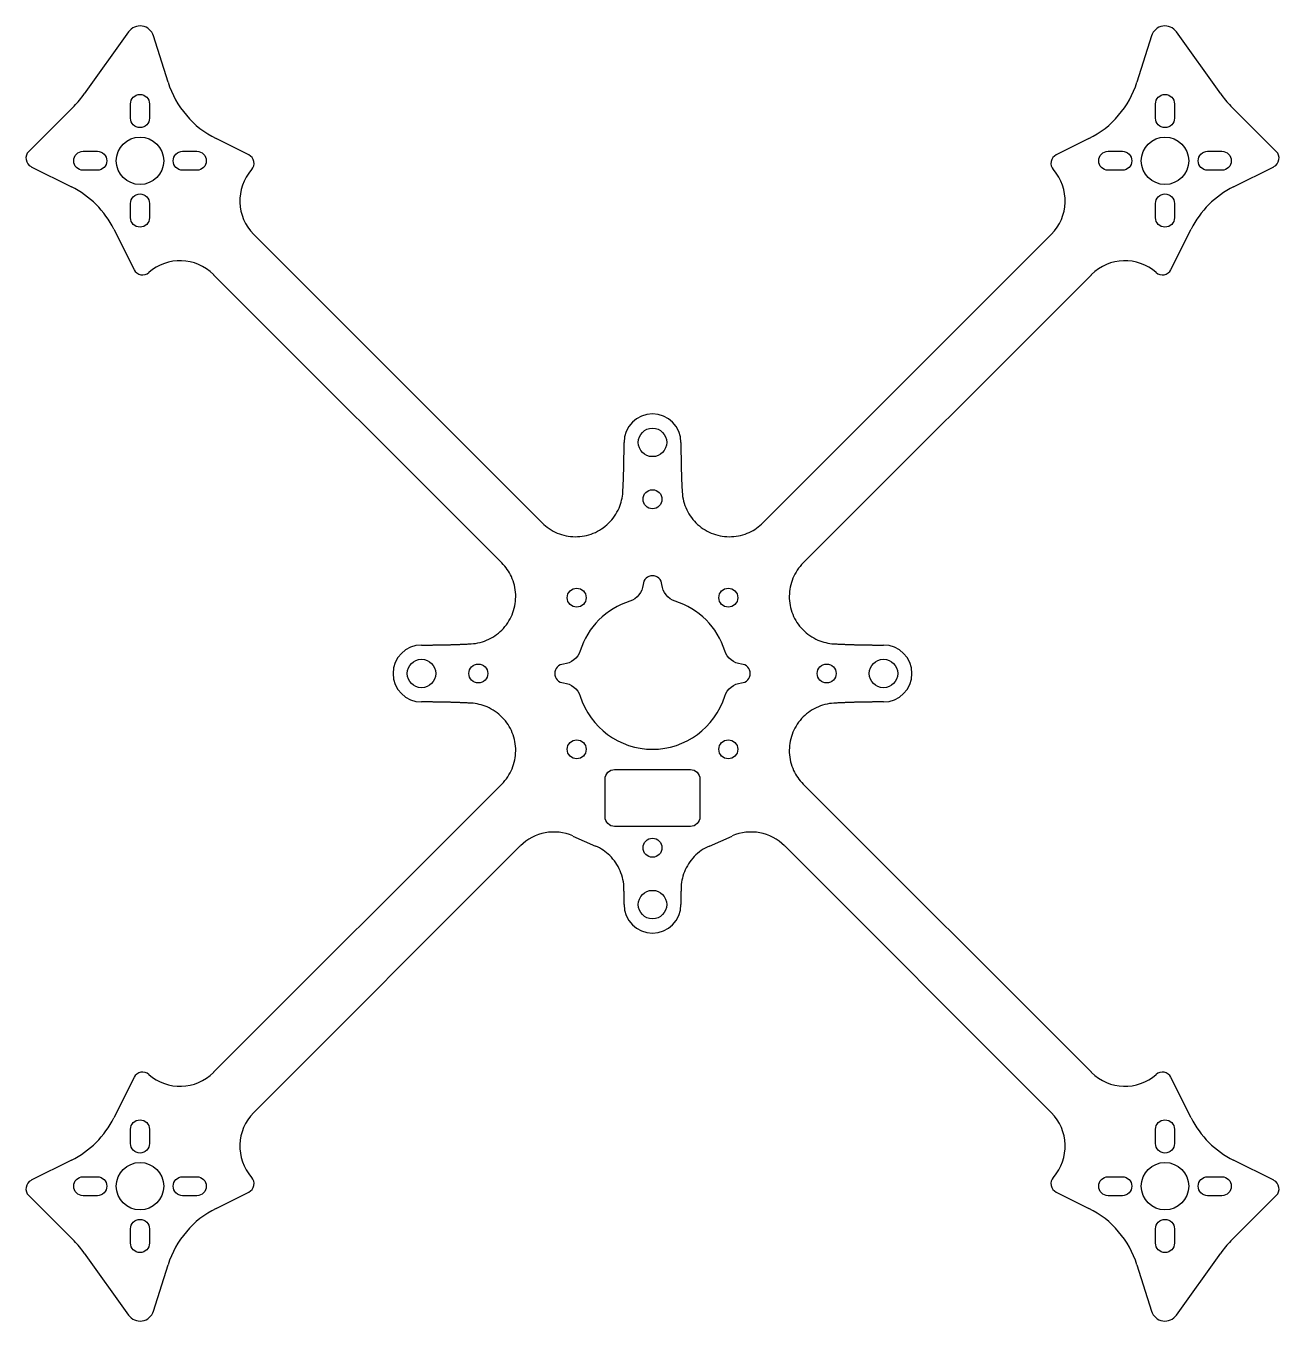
# Model space of a CAD drawing. Header units: millimetres. Extents: x -66 to 66, y -68 to 68.
import ezdxf

# ---------------------------------------------------------------- set-up
doc = ezdxf.new("R2010")
doc.units = ezdxf.units.MM
doc.layers.get('0').update_dxf_attribs({"linetype": 'CONTINUOUS'})

msp = doc.modelspace()

# ---------------------------------------------------------------- linework, layer by layer
for p, q in [((-55.32, 67.69), (-59.97, 61.14)), ((-51.12, 62.38), (-52.66, 67.27)), ((52.66, 67.27), (51.12, 62.38)), ((59.97, 61.14), (55.32, 67.69)), ((-61.05, 59.86), (-65.84, 55.07)), ((65.84, 55.07), (61.05, 59.86)), ((-42.61, 54.71), (-46.06, 56.44)), ((46.06, 56.44), (42.61, 54.71)), ((-65.58, 53.47), (-61.32, 51.34)), ((61.32, 51.34), (65.58, 53.47)), ((-56.85, 46.87), (-54.71, 42.61)), ((54.71, 42.61), (56.85, 46.87)), ((-11.66, 15.9), (-42.08, 46.32)), ((42.08, 46.32), (11.66, 15.9)), ((-46.32, 42.08), (-46.32, 42.07)), ((-46.32, 42.07), (-15.9, 11.66)), ((15.9, 11.66), (46.32, 42.07)), ((46.32, 42.07), (46.32, 42.08)), ((-15.9, -11.66), (-46.32, -42.07)), ((46.32, -42.07), (15.9, -11.66)), ((-8.4, -17.15), (-6, -18.2)), ((6, -18.2), (8.4, -17.15)), ((-42.08, -46.32), (-13.95, -18.19)), ((13.95, -18.19), (42.08, -46.32)), ((-46.32, -42.07), (-46.32, -42.08)), ((46.32, -42.08), (46.32, -42.07)), ((-54.71, -42.61), (-56.85, -46.87)), ((56.85, -46.87), (54.71, -42.61)), ((-61.32, -51.34), (-65.58, -53.47)), ((65.58, -53.47), (61.32, -51.34)), ((-65.84, -55.07), (-61.05, -59.86)), ((-46.06, -56.44), (-42.61, -54.71)), ((42.61, -54.71), (46.06, -56.44)), ((61.05, -59.86), (65.84, -55.07)), ((-59.97, -61.14), (-55.32, -67.69)), ((55.32, -67.69), (59.97, -61.14)), ((-52.66, -67.27), (-51.12, -62.38)), ((51.12, -62.38), (52.66, -67.27))]:
    msp.add_line(p, q)
for points in [[(-55.09, 60.09, -1), (-53.09, 60.09), (-53.09, 58.59, -1), (-55.09, 58.59)], [(53.09, 60.09, -1), (55.09, 60.09), (55.09, 58.59, -1), (53.09, 58.59)], [(-60.09, 53.09, -1), (-60.09, 55.09), (-58.59, 55.09, -1), (-58.59, 53.09)], [(-48.09, 55.09, -1), (-48.09, 53.09), (-49.59, 53.09, -1), (-49.59, 55.09)], [(48.09, 53.09, -1), (48.09, 55.09), (49.59, 55.09, -1), (49.59, 53.09)], [(60.09, 55.09, -1), (60.09, 53.09), (58.59, 53.09, -1), (58.59, 55.09)], [(-55.09, 49.59, -1), (-53.09, 49.59), (-53.09, 48.09, -1), (-55.09, 48.09)], [(53.09, 49.59, -1), (55.09, 49.59), (55.09, 48.09, -1), (53.09, 48.09)], [(-9.39, -1, -0.306819), (-7.63, -2.39, 0.734502), (7.63, -2.39, -0.306819), (9.39, -1, 0.92655), (9.39, 1, -0.306819), (7.63, 2.39, 0.245574), (2.39, 7.63, -0.306819), (1, 9.39, 0.92655), (-1, 9.39, -0.306819), (-2.39, 7.63, 0.245574), (-7.63, 2.39, -0.306819), (-9.39, 1, 0.92655)], [(4, -10.13, -0.414214), (5, -11.13), (5, -15.13, -0.414214), (4, -16.13), (-4, -16.13, -0.414214), (-5, -15.13), (-5, -11.13, -0.414214), (-4, -10.13)], [(-53.09, -49.59, -1), (-55.09, -49.59), (-55.09, -48.09, -1), (-53.09, -48.09)], [(55.09, -49.59, -1), (53.09, -49.59), (53.09, -48.09, -1), (55.09, -48.09)], [(-60.09, -55.09, -1), (-60.09, -53.09), (-58.59, -53.09, -1), (-58.59, -55.09)], [(-48.09, -53.09, -1), (-48.09, -55.09), (-49.59, -55.09, -1), (-49.59, -53.09)], [(48.09, -55.09, -1), (48.09, -53.09), (49.59, -53.09, -1), (49.59, -55.09)], [(60.09, -53.09, -1), (60.09, -55.09), (58.59, -55.09, -1), (58.59, -53.09)], [(-53.09, -60.09, -1), (-55.09, -60.09), (-55.09, -58.59, -1), (-53.09, -58.59)], [(55.09, -60.09, -1), (53.09, -60.09), (53.09, -58.59, -1), (55.09, -58.59)]]:
    msp.add_lwpolyline(points, format="xyb", close=True)
for centre, radius in [((-54.09, 54.09), 2.5), ((54.09, 54.09), 2.5), ((0, 24.38), 1.5), ((0, 18.38), 1), ((-8, 8), 1), ((8, 8), 1), ((-24.38, 0), 1.5), ((24.38, 0), 1.5), ((-18.38, 0), 1), ((18.38, 0), 1), ((-8, -8), 1), ((8, -8), 1), ((0, -18.38), 1), ((0, -24.38), 1.5), ((-54.09, -54.09), 2.5), ((54.09, -54.09), 2.5)]:
    msp.add_circle(centre, radius)
for centre, radius, start, end in [((-54.09, 66.82), 1.5, 17.4676, 144.5941), ((54.09, 66.82), 1.5, 35.4059, 162.5324), ((-41.59, 65.38), 10, 197.4676, 243.4349), ((41.59, 65.38), 10, 296.5651, 342.5324), ((-68.12, 66.94), 10, 315, 324.5941), ((68.12, 66.94), 10, 215.4059, 225), ((-65.13, 54.37), 1, 135, 243.4349), ((-43.05, 53.82), 1, -41.2978, 63.4349), ((43.05, 53.82), 1, 116.5651, 221.2978), ((65.13, 54.37), 1, -63.4349, 45), ((-38.55, 49.86), 5, 138.7022, 225), ((38.55, 49.86), 5, -45, 41.2978), ((-65.79, 42.4), 10, 26.5651, 63.4349), ((65.79, 42.4), 10, 116.5651, 153.4349), ((-53.82, 43.05), 1, 206.5651, 311.2978), ((-49.86, 38.55), 5, 45, 131.2978), ((49.86, 38.55), 5, 48.7022, 135), ((53.82, 43.05), 1, 228.7022, 333.4349), ((0, 24.38), 3, 0, 180), ((-24.38, 0), 3, 90, 270), ((24.38, 0), 3, -90, 90), ((-10.41, -21.72), 5, 66.2466, 135), ((10.41, -21.72), 5, 45, 113.7534), ((0, -24.38), 3, -180, 0), ((-53.82, -43.05), 1, 48.7022, 153.4349), ((-49.86, -38.55), 5, 228.7022, 315), ((49.86, -38.55), 5, 225, 311.2978), ((53.82, -43.05), 1, 26.5651, 131.2978), ((-38.55, -49.86), 5, 135, 221.2978), ((38.55, -49.86), 5, -41.2978, 45), ((-65.79, -42.4), 10, 296.5651, 333.4349), ((65.79, -42.4), 10, 206.5651, 243.4349), ((-43.05, -53.82), 1, -63.4349, 41.2978), ((43.05, -53.82), 1, 138.7022, 243.4349), ((-65.13, -54.37), 1, 116.5651, 225), ((65.13, -54.37), 1, -45, 63.4349), ((-41.59, -65.38), 10, 116.5651, 162.5324), ((41.59, -65.38), 10, 17.4676, 63.4349), ((-68.12, -66.94), 10, 35.4059, 45), ((68.12, -66.94), 10, 135, 144.5941), ((-54.09, -66.82), 1.5, 215.4059, 342.5324), ((54.09, -66.82), 1.5, 197.4676, 324.5941)]:
    msp.add_arc(centre, radius, start, end)
for points, degree, knots in [([(-3.13, 19.15), (-3.12, 19.41), (-3.06, 20.46), (-3.03, 21.51), (-3.01, 22.56), (-3, 23.6), (-3, 24.38)], 5, [0.8670971, 0.8670971, 0.8670971, 0.8670971, 0.8670971, 0.8670971, 0.9, 1, 1, 1, 1, 1, 1]), ([(3, 24.38), (3, 23.6), (3.01, 22.56), (3.03, 21.51), (3.06, 20.46), (3.12, 19.41), (3.13, 19.15)], 5, [0, 0, 0, 0, 0, 0, 0.1, 0.1329029, 0.1329029, 0.1329029, 0.1329029, 0.1329029, 0.1329029]), ([(-11.66, 15.9), (-11.2, 15.44), (-10.65, 15.07), (-9.45, 14.57), (-8.81, 14.44), (-7.5, 14.43), (-6.86, 14.55), (-5.65, 15.04), (-5.1, 15.4), (-4.17, 16.31), (-3.79, 16.85), (-3.3, 17.99), (-3.16, 18.57), (-3.13, 19.15)], 3, [0, 0, 0, 0, 0.195322, 0.195322, 0.390644, 0.390644, 0.585967, 0.585967, 0.781289, 0.781289, 0.976611, 0.976611, 1.153486, 1.153486, 1.153486, 1.153486]), ([(3.13, 19.15), (3.17, 18.5), (3.33, 17.87), (3.89, 16.69), (4.28, 16.17), (5.25, 15.29), (5.81, 14.95), (7.04, 14.51), (7.69, 14.41), (8.99, 14.47), (9.63, 14.62), (10.75, 15.14), (11.24, 15.48), (11.66, 15.9)], 3, [0, 0, 0, 0, 0.195322, 0.195322, 0.390644, 0.390644, 0.585967, 0.585967, 0.781289, 0.781289, 0.976611, 0.976611, 1.153486, 1.153486, 1.153486, 1.153486]), ([(-19.15, 3.13), (-18.5, 3.17), (-17.87, 3.33), (-16.69, 3.89), (-16.17, 4.28), (-15.29, 5.25), (-14.95, 5.81), (-14.51, 7.04), (-14.41, 7.69), (-14.47, 8.99), (-14.62, 9.63), (-15.14, 10.75), (-15.48, 11.24), (-15.9, 11.66)], 3, [0, 0, 0, 0, 0.195322, 0.195322, 0.390644, 0.390644, 0.585967, 0.585967, 0.781289, 0.781289, 0.976611, 0.976611, 1.153486, 1.153486, 1.153486, 1.153486]), ([(15.9, 11.66), (15.44, 11.2), (15.07, 10.65), (14.57, 9.45), (14.44, 8.81), (14.43, 7.5), (14.55, 6.86), (15.04, 5.65), (15.4, 5.1), (16.31, 4.17), (16.85, 3.79), (17.99, 3.3), (18.57, 3.16), (19.15, 3.13)], 3, [0, 0, 0, 0, 0.195322, 0.195322, 0.390644, 0.390644, 0.585967, 0.585967, 0.781289, 0.781289, 0.976611, 0.976611, 1.153486, 1.153486, 1.153486, 1.153486]), ([(-24.38, 3), (-23.6, 3), (-22.56, 3.01), (-21.51, 3.03), (-20.46, 3.06), (-19.41, 3.12), (-19.15, 3.13)], 5, [0, 0, 0, 0, 0, 0, 0.1, 0.1329029, 0.1329029, 0.1329029, 0.1329029, 0.1329029, 0.1329029]), ([(19.15, 3.13), (19.41, 3.12), (20.46, 3.06), (21.51, 3.03), (22.56, 3.01), (23.6, 3), (24.38, 3)], 5, [0.8670971, 0.8670971, 0.8670971, 0.8670971, 0.8670971, 0.8670971, 0.9, 1, 1, 1, 1, 1, 1]), ([(-19.15, -3.13), (-19.41, -3.12), (-20.46, -3.06), (-21.51, -3.03), (-22.56, -3.01), (-23.6, -3), (-24.38, -3)], 5, [0.8670971, 0.8670971, 0.8670971, 0.8670971, 0.8670971, 0.8670971, 0.9, 1, 1, 1, 1, 1, 1]), ([(-15.9, -11.66), (-15.44, -11.2), (-15.07, -10.65), (-14.57, -9.45), (-14.44, -8.81), (-14.43, -7.5), (-14.55, -6.86), (-15.04, -5.65), (-15.4, -5.1), (-16.31, -4.17), (-16.85, -3.79), (-17.99, -3.3), (-18.57, -3.16), (-19.15, -3.13)], 3, [0, 0, 0, 0, 0.195322, 0.195322, 0.390644, 0.390644, 0.585967, 0.585967, 0.781289, 0.781289, 0.976611, 0.976611, 1.153486, 1.153486, 1.153486, 1.153486]), ([(19.15, -3.13), (18.5, -3.17), (17.87, -3.33), (16.69, -3.89), (16.17, -4.28), (15.29, -5.25), (14.95, -5.81), (14.51, -7.04), (14.41, -7.69), (14.47, -8.99), (14.62, -9.63), (15.14, -10.75), (15.48, -11.24), (15.9, -11.66)], 3, [0, 0, 0, 0, 0.195322, 0.195322, 0.390644, 0.390644, 0.585967, 0.585967, 0.781289, 0.781289, 0.976611, 0.976611, 1.153486, 1.153486, 1.153486, 1.153486]), ([(24.38, -3), (23.6, -3), (22.56, -3.01), (21.51, -3.03), (20.46, -3.06), (19.41, -3.12), (19.15, -3.13)], 5, [0, 0, 0, 0, 0, 0, 0.1, 0.1329029, 0.1329029, 0.1329029, 0.1329029, 0.1329029, 0.1329029]), ([(-3.01, -22.71), (-3.02, -22.06), (-3.16, -21.41), (-3.67, -20.22), (-4.04, -19.67), (-4.94, -18.79), (-5.44, -18.45), (-6, -18.2)], 3, [0, 0, 0, 0, 0.1953222, 0.1953222, 0.3906445, 0.3906445, 0.572693, 0.572693, 0.572693, 0.572693]), ([(6, -18.2), (5.4, -18.47), (4.86, -18.84), (3.96, -19.78), (3.6, -20.33), (3.14, -21.5), (3.02, -22.1), (3.01, -22.71)], 3, [0, 0, 0, 0, 0.1953222, 0.1953222, 0.3906445, 0.3906445, 0.572693, 0.572693, 0.572693, 0.572693])]:
    msp.add_open_spline(points, degree=degree, knots=knots)
for points in [[(-3, -24.38), (-3, -24.05), (-3, -23.72), (-3, -23.38), (-3.01, -23.04), (-3.01, -22.71)], [(3.01, -22.71), (3.01, -23.04), (3, -23.38), (3, -23.72), (3, -24.05), (3, -24.38)]]:
    msp.add_open_spline(points, degree=5)

doc.saveas('drawing.dxf')
